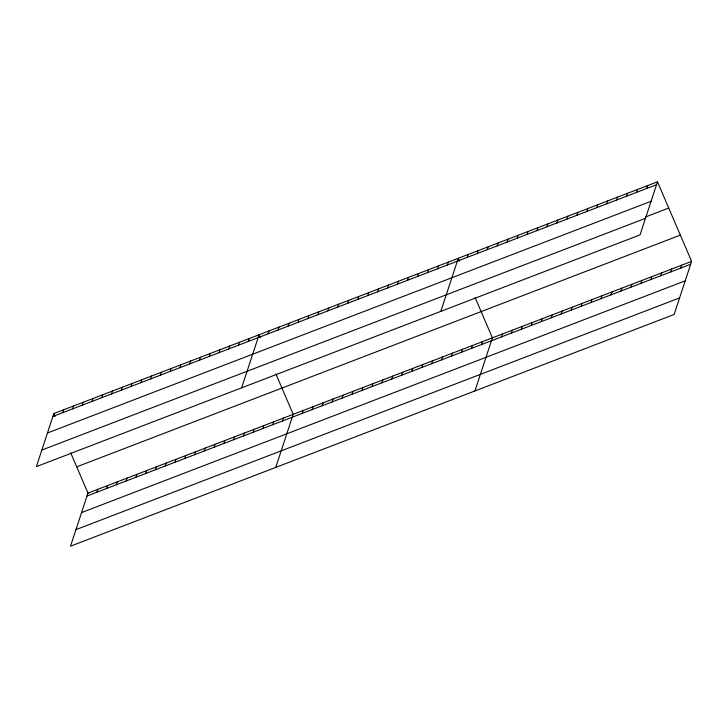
<?xml version="1.0" encoding="UTF-8"?>
<svg xmlns="http://www.w3.org/2000/svg" width="728" height="728" viewBox="0 0 728 728"><rect width="100%" height="100%" fill="white"/><g stroke="black" fill="none" stroke-linecap="round" stroke-linejoin="round"><path stroke-width="1.09" d="M53.854 413.531L36.4 466.621L640.03 234.889L657.484 181.809L53.854 413.531L55.1 416.452M62.672 412.685L63.627 409.782M72.445 408.936L73.401 406.033M82.218 405.187L83.174 402.284M91.992 401.428L92.947 398.525M101.765 397.679L102.721 394.776M111.539 393.93L112.494 391.027M121.312 390.181L122.268 387.269M70.698 452.816L87.97 493.111L70.516 546.191L674.146 314.469L691.6 261.379L657.484 181.809M131.086 386.422L132.041 383.519M96.788 492.265L97.743 489.353M140.859 382.673L141.814 379.77M106.561 488.506L107.517 485.603M150.632 378.924L151.588 376.021M116.334 484.757L117.29 481.854M160.406 375.166L161.361 372.263M126.108 481.008L127.063 478.105M170.179 371.416L171.135 368.514M135.881 477.25L136.837 474.347M179.953 367.667L180.908 364.764M145.655 473.5L146.61 470.597M189.726 363.918L190.672 361.006M155.428 469.751L156.383 466.848M199.49 360.16L200.446 357.257M165.201 466.002L166.157 463.09M209.264 356.411L210.219 353.508M174.975 462.244L175.93 459.341M219.037 352.661L219.993 349.759M184.748 458.494L185.695 455.591M228.81 348.912L229.766 346M194.513 454.745L195.468 451.842M238.584 345.154L239.539 342.251M204.286 450.987L205.241 448.084M248.357 341.405L249.313 338.502M214.059 447.238L215.015 444.335M241.632 387.833L259.086 334.744L260.342 337.665M223.833 443.489L224.788 440.586M268.095 333.824L269.051 330.921M233.606 439.739L234.562 436.827M278.05 330.002L279.006 327.099M243.38 435.981L244.335 433.078M253.153 432.232L254.108 429.329M288.015 326.18L288.971 323.278M262.926 428.483L263.882 425.58M297.97 322.358L298.926 319.456M272.7 424.733L273.655 421.821M307.935 318.536L308.89 315.634M282.473 420.975L283.429 418.072M317.89 314.714L318.846 311.802M275.748 467.403L293.202 414.323L275.93 374.037M327.855 310.883L328.81 307.98M302.211 413.404L303.166 410.501M337.81 307.061L338.766 304.158M312.166 409.582L313.122 406.67M347.775 303.239L348.73 300.336M322.131 405.751L323.086 402.848M357.73 299.417L358.686 296.514M332.086 401.929L333.042 399.026M367.695 295.595L368.65 292.692M342.051 398.107L343.006 395.204M377.65 291.773L378.606 288.861M352.006 394.285L352.962 391.382M387.615 287.951L388.57 285.039M361.971 390.463L362.926 387.56M397.57 284.12L398.525 281.217M371.926 386.641L372.882 383.729M407.534 280.298L408.49 277.395M381.891 382.81L382.846 379.907M417.49 276.476L418.445 273.573M391.846 378.988L392.801 376.085M427.454 272.654L428.41 269.751M401.811 375.166L402.766 372.263M437.41 268.832L438.365 265.92M411.766 371.344L412.721 368.441M447.374 265.01L448.33 262.098M421.73 367.522L422.686 364.619M440.831 311.366L458.285 258.276L459.541 261.197M431.686 363.7L432.641 360.788M467.294 257.357L468.25 254.454M441.65 359.869L442.606 356.966M477.25 253.535L478.205 250.632M451.606 356.047L452.561 353.144M487.214 249.713L488.17 246.81M461.57 352.225L462.526 349.322M497.169 245.891L498.125 242.979M471.526 348.403L472.481 345.5M507.134 242.069L508.089 239.157M481.49 344.581L482.446 341.678M517.089 238.238L518.045 235.335M474.947 390.936L492.401 337.847L475.129 297.561M527.054 234.416L528.009 231.513M501.41 336.928L502.365 334.025M537.009 230.594L537.965 227.691M511.365 333.106L512.321 330.203M546.974 226.772L547.929 223.869M521.33 329.284L522.285 326.381M556.929 222.95L557.885 220.038M531.285 325.462L532.241 322.559M566.894 219.128L567.849 216.216M541.25 321.639L542.205 318.737M576.849 215.297L577.805 212.394M551.205 317.817L552.161 314.906M586.814 211.475L587.769 208.572M561.17 313.986L562.125 311.084M596.769 207.653L597.724 204.75M571.125 310.164L572.081 307.262M606.733 203.831L607.689 200.928M581.09 306.342L582.045 303.44M616.689 200.009L617.644 197.097M591.045 302.52L592 299.618M626.653 196.187L627.609 193.275M601.01 298.698L601.965 295.796M636.609 192.356L637.564 189.453M610.965 294.876L611.92 291.964M646.573 188.534L647.529 185.631M620.929 291.045L621.885 288.142M630.885 287.223L631.84 284.32M640.849 283.401L641.805 280.498M650.805 279.579L651.76 276.676M660.769 275.757L661.725 272.854M670.725 271.935L671.68 269.023M680.689 268.104L681.645 265.201M52.898 416.443L656.529 184.712M47.456 432.996L651.087 201.274M645.836 216.862L668.741 208.062M41.842 450.059L645.472 218.336M76.713 466.848L680.343 235.117M87.97 493.111L691.6 261.379M87.014 496.014L690.645 264.282M81.572 512.576L685.203 280.844M75.958 529.629L679.588 297.907"/></g></svg>
